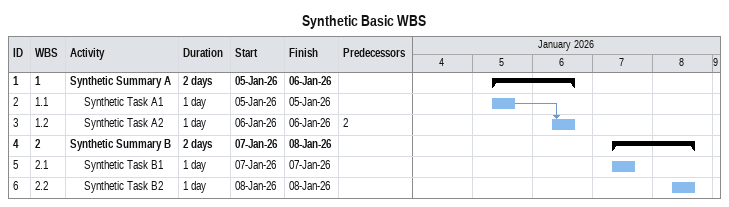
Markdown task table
Synthetic Basic WBS

| ID | WBS | Task | Duration | Start | Finish | Predecessors |
|---|---|---|---|---|---|---|
| 1 | 1 | **Synthetic Summary A** | 2d | 2026-01-05 | 2026-01-06 |  |
| 2 | 1.1 | Synthetic Task A1 | 1d | 2026-01-05 | 2026-01-05 |  |
| 3 | 1.2 | Synthetic Task A2 | 1d | 2026-01-06 | 2026-01-06 | 2 |
| 4 | 2 | **Synthetic Summary B** | 2d | 2026-01-07 | 2026-01-08 |  |
| 5 | 2.1 | Synthetic Task B1 | 1d | 2026-01-07 | 2026-01-07 |  |
| 6 | 2.2 | Synthetic Task B2 | 1d | 2026-01-08 | 2026-01-08 |  |
